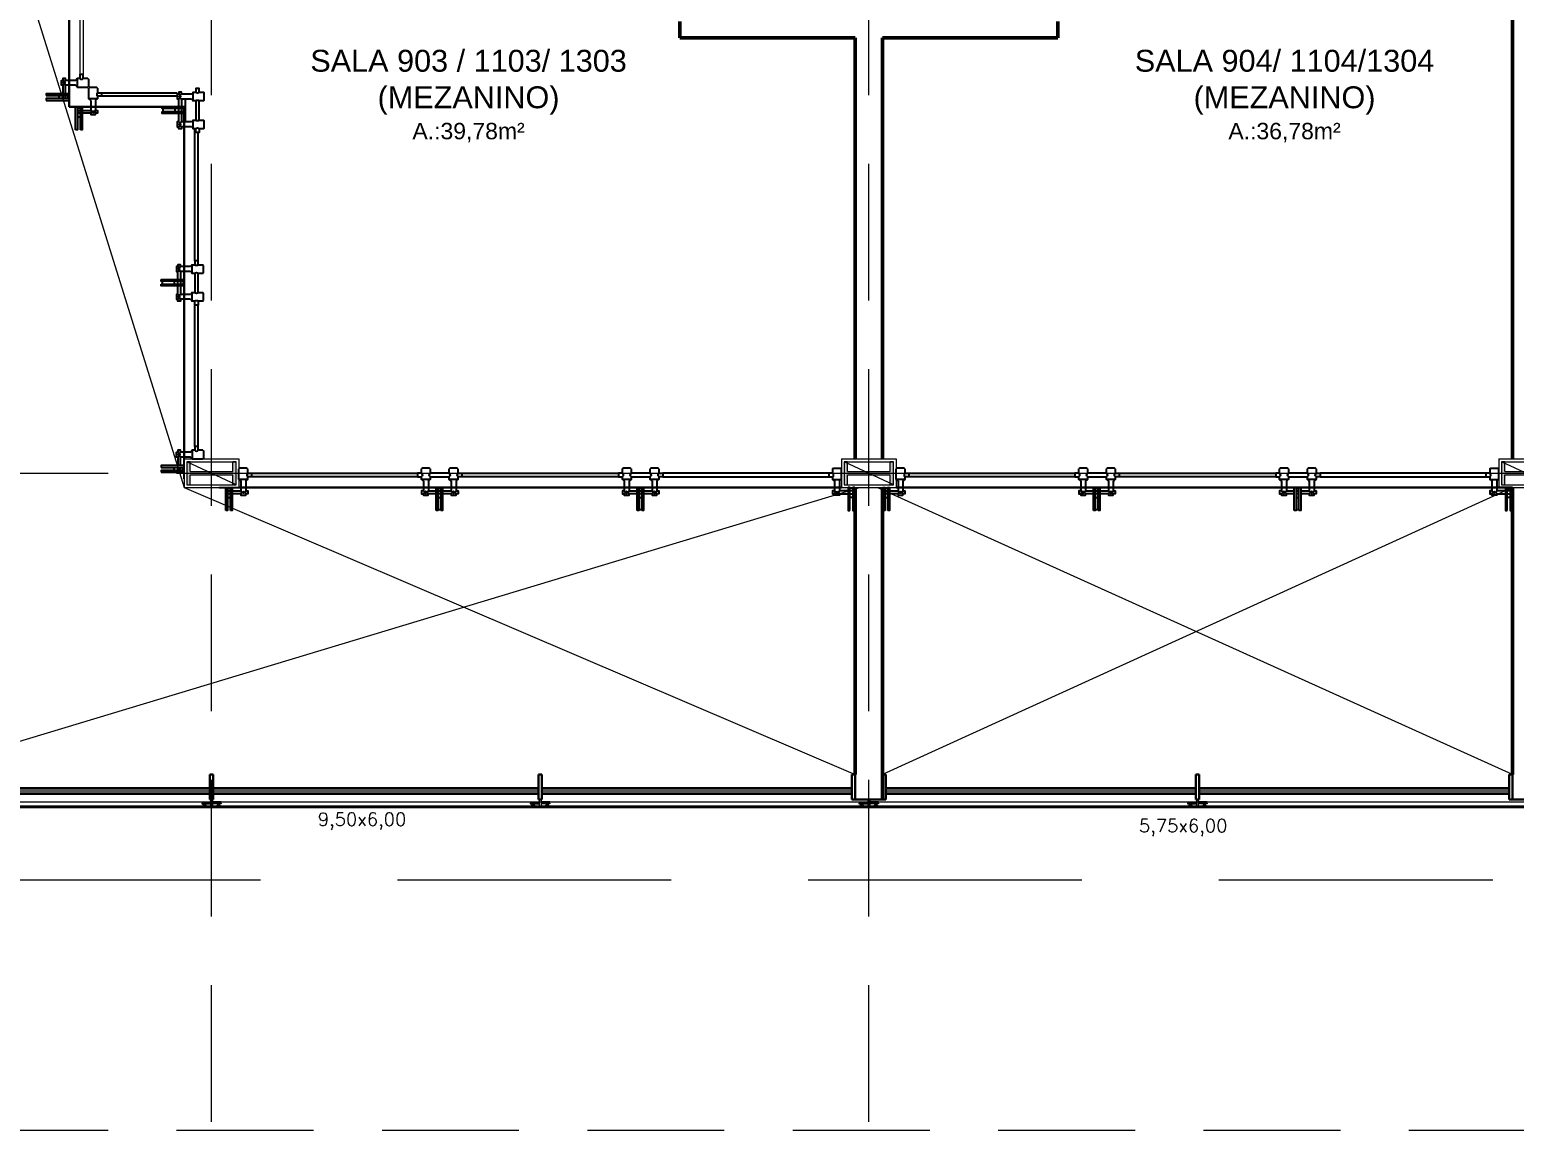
# Model space of a CAD drawing. Header units: millimetres. Extents: x 705 to 840, y 133 to 501.
# Drawn here: x 727.53 to 741.08, y 371.57 to 381.62 of the extents above; entities that cross this region are included whole.
import ezdxf

# ---------------------------------------------------------------- set-up
doc = ezdxf.new("R2010")
doc.units = ezdxf.units.MM
doc.header["$LTSCALE"] = 10
for name, pattern in [('ACAD_ISO03W100', [30, 12, -18]), ('BORDERX2', [3.5, 1, -0.5, 1, -0.5, 0, -0.5]), ('DASHED2', [0.375, 0.25, -0.125])]:
    doc.linetypes.add(name, pattern=pattern)
for name, color, linetype, lineweight in [('CINZA', 252, 'Continuous', 13), ('cinza 03', 252, 'Continuous', 13), ('COTA', 90, 'Continuous', 9), ('HACHT', 90, 'Continuous', 9), ('linha estutura', 252, 'Continuous', 13), ('PAREDES 2', 50, 'Continuous', 50), ('Pilares', 16, 'Continuous', 20), ('PN-01', 90, 'Continuous', 13), ('PN-03', 180, 'Continuous', 30), ('recuos', 16, 'Continuous', 20), ('texto', 16, 'Continuous', 20)]:
    doc.layers.add(name, color=color, linetype=linetype, lineweight=lineweight)
for name, color, linetype in [('EJE', 5, 'ACAD_ISO03W100'), ('ESCALERA', 90, 'Continuous'), ('VIDRO', 140, 'Continuous')]:
    doc.layers.add(name, color=color, linetype=linetype)
doc.styles.get("Standard").update_dxf_attribs({"font": 'simplex.shx'})

# ---------------------------------------------------------------- blocks, each defined once
blk = doc.blocks.new('peitoril1')
at = {"layer": 'EJE', "linetype": 'BORDERX2', "ltscale": 0.001}
for points in [[(0.017, -0.032), (-0.01, -0.032)], [(-0.01, -0.058), (0.017, -0.058)]]:
    blk.add_lwpolyline(points, dxfattribs=at)
for centre in [(-0.127, -0.046), (0.128, -0.046)]:
    blk.add_circle(centre, 0.00762, dxfattribs=at)
at = {"layer": 'ESCALERA'}
for p, q in [((-0.087, 0.129), (0.087, 0.129)), ((0.087, 0.098), (-0.087, 0.098))]:
    blk.add_line(p, q, dxfattribs=at)
for points in [[(-0.166, 0.17), (-0.16, 0.176)], [(-0.166, 0.17), (-0.166, 0.129)], [(-0.16, 0.176), (-0.135, 0.176)], [(-0.135, 0.176), (-0.093, 0.176)], [(-0.093, 0.176), (-0.087, 0.17)], [(-0.087, 0.129), (-0.087, 0.17)], [(0.087, 0.17), (0.093, 0.176)], [(0.087, 0.17), (0.087, 0.129)], [(0.093, 0.176), (0.119, 0.176)], [(0.119, 0.176), (0.161, 0.176)], [(0.161, 0.176), (0.167, 0.17)], [(0.167, 0.129), (0.167, 0.17)], [(-0.167, 0.129), (-0.202, 0.129), (-0.202, 0.098), (-0.167, 0.098)], [(-0.166, 0.099), (-0.166, 0.073), (-0.135, 0.073)], [(-0.166, 0.073), (-0.087, 0.073), (-0.087, 0.098)], [(-0.149, 0.059), (-0.149, -0.032)], [(-0.104, 0.059), (-0.104, -0.032)], [(0.104, 0), (-0.104, 0)], [(0.087, 0.073), (0.167, 0.073), (0.167, 0.098)], [(0.087, 0.098), (0.087, 0.073), (0.119, 0.073)], [(0.104, 0.059), (0.104, -0.032)], [(0.149, 0.059), (0.149, -0.032)], [(0.167, 0.129), (0.202, 0.129), (0.202, 0.098), (0.167, 0.098)], [(-0.149, -0.032), (-0.167, -0.032), (-0.167, -0.058), (-0.149, -0.058)], [(-0.104, -0.058), (-0.104, -0.071), (-0.149, -0.071), (-0.149, -0.058)], [(-0.026, -0.032), (-0.104, -0.032)], [(-0.104, -0.058), (-0.026, -0.058)], [(0.017, -0.008), (-0.01, -0.008)], [(0.017, -0.092), (-0.01, -0.092)], [(0.104, -0.032), (0.033, -0.032)], [(0.033, -0.058), (0.105, -0.058)], [(0.149, -0.058), (0.149, -0.071), (0.105, -0.071), (0.105, -0.058)], [(0.149, -0.032), (0.167, -0.032), (0.167, -0.058), (0.149, -0.058)], [(0.017, -0.202), (-0.01, -0.202)]]:
    blk.add_lwpolyline(points, dxfattribs=at)
for points in [[(-0.01, -0.21), (-0.01, 0), (-0.026, 0), (-0.026, -0.21)], [(0.033, -0.21), (0.033, 0), (0.017, 0), (0.017, -0.21)]]:
    blk.add_lwpolyline(points, close=True, dxfattribs=at)
for centre, radius, start, end in [((-0.177, 0.114), 0.0183, 303.7221, 56.3197), ((-0.172, 0.049), 0.0247, 22.7593, 77.2542), ((-0.081, 0.048), 0.0255, 102.7579, 156.0181), ((-0.077, 0.114), 0.0183, 123.6803, 236.2779), ((0.077, 0.114), 0.0183, 303.7221, 56.3197), ((0.082, 0.049), 0.0247, 22.7593, 77.2542), ((0.172, 0.048), 0.0255, 102.7579, 156.0181), ((0.177, 0.114), 0.0183, 123.6803, 236.2779), ((-0.155, -0.045), 0.0142, 296.1431, 64.1119), ((-0.098, -0.045), 0.0142, 115.274, 244.6765), ((0.098, -0.045), 0.0142, 296.1431, 64.1119), ((0.155, -0.045), 0.0142, 115.274, 244.6765)]:
    blk.add_arc(centre, radius, start, end, dxfattribs=at)

msp = doc.modelspace()

# ---------------------------------------------------------------- hatches: boundary and pattern name
at = {"layer": 'Pilares'}
for points in [[(728.966, 377.677), (728.966, 377.467), (728.996, 377.467), (728.996, 377.557), (729.386, 377.557), (729.386, 377.467), (729.416, 377.467), (729.416, 377.677), (729.386, 377.677), (729.386, 377.587), (728.996, 377.587), (728.996, 377.677)], [(734.966, 377.677), (734.966, 377.467), (734.996, 377.467), (734.996, 377.557), (735.386, 377.557), (735.386, 377.467), (735.416, 377.467), (735.416, 377.677), (735.386, 377.677), (735.386, 377.587), (734.996, 377.587), (734.996, 377.677)], [(740.966, 377.677), (740.966, 377.467), (740.996, 377.467), (740.996, 377.557), (741.386, 377.557), (741.386, 377.467), (741.416, 377.467), (741.416, 377.677), (741.386, 377.677), (741.386, 377.587), (740.996, 377.587), (740.996, 377.677)]]:
    msp.add_hatch(color=256, dxfattribs=at).paths.add_polyline_path(points)

# ---------------------------------------------------------------- linework, layer by layer
at = {"layer": 'CINZA'}
for p, q in [((729.176, 374.694), (726.471, 374.694)), ((729.176, 374.679), (726.471, 374.679)), ((729.176, 374.66), (726.471, 374.66)), ((729.176, 374.645), (726.471, 374.645)), ((732.176, 374.694), (729.206, 374.694)), ((732.176, 374.679), (729.206, 374.679)), ((732.176, 374.66), (729.206, 374.66)), ((732.176, 374.645), (729.206, 374.645)), ((735.036, 374.694), (732.206, 374.694)), ((735.036, 374.679), (732.206, 374.679)), ((735.036, 374.66), (732.206, 374.66)), ((735.036, 374.645), (732.206, 374.645)), ((738.176, 374.694), (735.346, 374.694)), ((738.176, 374.679), (735.346, 374.679)), ((738.176, 374.66), (735.346, 374.66)), ((738.176, 374.645), (735.346, 374.645)), ((741.036, 374.694), (738.206, 374.694)), ((741.036, 374.679), (738.206, 374.679)), ((741.036, 374.66), (738.206, 374.66)), ((741.036, 374.645), (738.206, 374.645))]:
    msp.add_line(p, q, dxfattribs=at)
at = {"layer": 'cinza 03'}
for p, q in [((727.989, 381.822), (727.989, 381.212)), ((728.02, 381.84), (728.02, 381.212))]:
    msp.add_line(p, q, dxfattribs=at)
at = {"layer": 'EJE', "linetype": 'BORDERX2', "ltscale": 0.001}
for points in [[(727.833, 381.02), (727.833, 380.992)], [(727.859, 380.992), (727.859, 381.02)], [(727.966, 380.885), (727.994, 380.885)], [(727.994, 380.859), (727.966, 380.859)], [(728.883, 377.625), (728.883, 377.598)], [(728.909, 377.598), (728.909, 377.625)], [(729.337, 377.41), (729.364, 377.41)], [(729.364, 377.384), (729.337, 377.384)], [(735.045, 377.41), (735.018, 377.41)], [(735.018, 377.384), (735.045, 377.384)], [(735.337, 377.41), (735.364, 377.41)], [(735.364, 377.384), (735.337, 377.384)], [(741.045, 377.41), (741.018, 377.41)], [(741.018, 377.384), (741.045, 377.384)]]:
    msp.add_lwpolyline(points, dxfattribs=at)
for centre in [(727.845, 381.137), (728.111, 380.871), (728.895, 377.742), (729.481, 377.396), (734.9, 377.396), (735.481, 377.396), (740.9, 377.396)]:
    msp.add_circle(centre, 0.00762, dxfattribs=at)
at = {"layer": 'ESCALERA'}
for p, q in [((728.186, 381.046), (728.878, 381.046)), ((728.878, 381.015), (728.186, 381.015)), ((729.039, 379.512), (729.039, 380.707)), ((729.07, 379.512), (729.07, 380.681)), ((729.039, 377.817), (729.039, 379.107)), ((729.07, 377.817), (729.07, 379.107)), ((729.556, 377.571), (731.072, 377.571)), ((731.072, 377.54), (729.556, 377.54)), ((731.476, 377.571), (732.905, 377.571)), ((732.905, 377.54), (731.476, 377.54)), ((734.825, 377.571), (733.31, 377.571)), ((733.31, 377.54), (734.825, 377.54)), ((735.556, 377.571), (737.072, 377.571)), ((737.072, 377.54), (735.556, 377.54)), ((737.476, 377.571), (738.905, 377.571)), ((738.905, 377.54), (737.476, 377.54)), ((740.825, 377.571), (739.31, 377.571)), ((739.31, 377.54), (740.825, 377.54))]:
    msp.add_line(p, q, dxfattribs=at)
for points in [[(727.833, 381.114), (727.82, 381.114), (727.82, 381.159), (727.833, 381.159)], [(727.859, 381.159), (727.859, 381.177), (727.833, 381.177), (727.833, 381.159)], [(727.833, 381.114), (727.833, 381.036)], [(727.95, 381.159), (727.859, 381.159)], [(727.95, 381.114), (727.859, 381.114)], [(727.859, 381.036), (727.859, 381.114)], [(727.891, 380.917), (727.891, 381.114)], [(727.964, 381.176), (727.964, 381.096)], [(727.989, 381.176), (727.964, 381.176), (727.964, 381.145)], [(728.02, 381.176), (728.02, 381.212), (727.989, 381.212), (727.989, 381.176)], [(728.061, 381.176), (728.019, 381.176)], [(728.061, 381.176), (728.067, 381.17)], [(728.067, 381.17), (728.067, 381.145)], [(728.067, 381.145), (728.067, 381.103)], [(727.799, 380.992), (727.799, 381.02)], [(727.883, 380.992), (727.883, 381.02)], [(727.964, 381.096), (728.061, 381.096)], [(728.067, 381.103), (728.061, 381.096)], [(728.077, 381.093), (728.07, 381.087)], [(728.07, 380.99), (728.07, 381.087)], [(728.15, 380.99), (728.07, 380.99)], [(728.119, 381.093), (728.077, 381.093)], [(728.088, 380.976), (728.088, 380.885)], [(728.144, 381.093), (728.119, 381.093)], [(728.15, 381.015), (728.15, 380.99), (728.119, 380.99)], [(728.133, 380.976), (728.133, 380.885)], [(728.15, 381.087), (728.144, 381.093)], [(728.15, 381.087), (728.15, 381.045)], [(728.15, 381.046), (728.186, 381.046), (728.186, 381.015), (728.15, 381.015)], [(727.891, 380.917), (728.088, 380.917)], [(727.952, 380.917), (728.088, 380.917)], [(727.966, 380.909), (727.994, 380.909)], [(728.01, 380.885), (728.088, 380.885)], [(728.088, 380.859), (728.01, 380.859)], [(728.088, 380.859), (728.088, 380.846), (728.133, 380.846), (728.133, 380.859)], [(728.133, 380.885), (728.151, 380.885), (728.151, 380.859), (728.133, 380.859)], [(727.966, 380.825), (727.994, 380.825)], [(728.883, 377.72), (728.87, 377.72), (728.87, 377.764), (728.883, 377.764)], [(728.909, 377.764), (728.909, 377.782), (728.883, 377.782), (728.883, 377.764)], [(728.883, 377.72), (728.883, 377.641)], [(729, 377.764), (728.909, 377.764)], [(729, 377.72), (728.909, 377.72)], [(728.909, 377.641), (728.909, 377.72)], [(728.941, 377.584), (728.941, 377.72)], [(728.941, 377.522), (728.941, 377.72)], [(729.014, 377.781), (729.014, 377.702)], [(729.039, 377.781), (729.014, 377.781), (729.014, 377.75)], [(729.07, 377.782), (729.07, 377.817), (729.039, 377.817), (729.039, 377.782)], [(729.111, 377.781), (729.069, 377.781)], [(729.111, 377.781), (729.117, 377.775)], [(729.117, 377.775), (729.117, 377.75)], [(729.117, 377.75), (729.117, 377.708)], [(728.849, 377.598), (728.849, 377.625)], [(728.933, 377.598), (728.933, 377.625)], [(729.014, 377.702), (729.111, 377.702)], [(729.117, 377.708), (729.111, 377.702)], [(729.441, 377.515), (729.441, 377.612)], [(729.489, 377.618), (729.447, 377.618)], [(729.514, 377.618), (729.489, 377.618)], [(729.52, 377.612), (729.514, 377.618)], [(729.52, 377.612), (729.52, 377.57)], [(734.861, 377.612), (734.868, 377.618)], [(734.861, 377.612), (734.861, 377.57)], [(734.868, 377.618), (734.893, 377.618)], [(734.893, 377.618), (734.935, 377.618)], [(734.941, 377.515), (734.941, 377.612)], [(735.441, 377.515), (735.441, 377.612)], [(735.489, 377.618), (735.447, 377.618)], [(735.514, 377.618), (735.489, 377.618)], [(735.52, 377.612), (735.514, 377.618)], [(735.52, 377.612), (735.52, 377.57)], [(740.861, 377.612), (740.868, 377.618)], [(740.861, 377.612), (740.861, 377.57)], [(740.868, 377.618), (740.893, 377.618)], [(740.893, 377.618), (740.935, 377.618)], [(740.941, 377.515), (740.941, 377.612)], [(729.52, 377.515), (729.441, 377.515)], [(729.459, 377.501), (729.459, 377.41)], [(729.52, 377.54), (729.52, 377.515), (729.489, 377.515)], [(729.503, 377.501), (729.503, 377.41)], [(729.521, 377.571), (729.556, 377.571), (729.556, 377.54), (729.521, 377.54)], [(734.861, 377.571), (734.825, 377.571), (734.825, 377.54), (734.861, 377.54)], [(734.861, 377.54), (734.861, 377.515), (734.893, 377.515)], [(734.861, 377.515), (734.941, 377.515)], [(734.879, 377.501), (734.879, 377.41)], [(734.923, 377.501), (734.923, 377.41)], [(735.52, 377.515), (735.441, 377.515)], [(735.459, 377.501), (735.459, 377.41)], [(735.52, 377.54), (735.52, 377.515), (735.489, 377.515)], [(735.503, 377.501), (735.503, 377.41)], [(735.521, 377.571), (735.556, 377.571), (735.556, 377.54), (735.521, 377.54)], [(740.861, 377.571), (740.825, 377.571), (740.825, 377.54), (740.861, 377.54)], [(740.861, 377.54), (740.861, 377.515), (740.893, 377.515)], [(740.861, 377.515), (740.941, 377.515)], [(740.879, 377.501), (740.879, 377.41)], [(740.923, 377.501), (740.923, 377.41)], [(729.261, 377.442), (729.459, 377.442)], [(729.337, 377.434), (729.364, 377.434)], [(729.337, 377.35), (729.364, 377.35)], [(729.38, 377.41), (729.459, 377.41)], [(729.459, 377.384), (729.38, 377.384)], [(729.459, 377.384), (729.459, 377.371), (729.503, 377.371), (729.503, 377.384)], [(729.503, 377.41), (729.521, 377.41), (729.521, 377.384), (729.503, 377.384)], [(734.879, 377.41), (734.861, 377.41), (734.861, 377.384), (734.879, 377.384)], [(734.923, 377.384), (734.923, 377.371), (734.879, 377.371), (734.879, 377.384)], [(735.002, 377.41), (734.923, 377.41)], [(734.923, 377.384), (735.002, 377.384)], [(735.045, 377.434), (735.018, 377.434)], [(735.045, 377.35), (735.018, 377.35)], [(735.337, 377.434), (735.364, 377.434)], [(735.337, 377.35), (735.364, 377.35)], [(735.38, 377.41), (735.459, 377.41)], [(735.459, 377.384), (735.38, 377.384)], [(735.459, 377.384), (735.459, 377.371), (735.503, 377.371), (735.503, 377.384)], [(735.503, 377.41), (735.521, 377.41), (735.521, 377.384), (735.503, 377.384)], [(740.879, 377.41), (740.861, 377.41), (740.861, 377.384), (740.879, 377.384)], [(740.923, 377.384), (740.923, 377.371), (740.879, 377.371), (740.879, 377.384)], [(741.002, 377.41), (740.923, 377.41)], [(740.923, 377.384), (741.002, 377.384)], [(741.045, 377.434), (741.018, 377.434)], [(741.045, 377.35), (741.018, 377.35)]]:
    msp.add_lwpolyline(points, dxfattribs=at)
for points in [[(727.681, 381.02), (727.891, 381.02), (727.891, 381.036), (727.681, 381.036)], [(727.681, 380.976), (727.891, 380.976), (727.891, 380.992), (727.681, 380.992)], [(727.95, 380.707), (727.95, 380.917), (727.966, 380.917), (727.966, 380.707)], [(727.994, 380.707), (727.994, 380.917), (728.01, 380.917), (728.01, 380.707)], [(728.731, 377.625), (728.941, 377.625), (728.941, 377.641), (728.731, 377.641)], [(728.731, 377.582), (728.941, 377.582), (728.941, 377.598), (728.731, 377.598)], [(729.321, 377.232), (729.321, 377.442), (729.337, 377.442), (729.337, 377.232)], [(729.364, 377.232), (729.364, 377.442), (729.38, 377.442), (729.38, 377.232)], [(735.018, 377.232), (735.018, 377.442), (735.002, 377.442), (735.002, 377.232)], [(735.061, 377.232), (735.061, 377.442), (735.045, 377.442), (735.045, 377.232)], [(735.321, 377.232), (735.321, 377.442), (735.337, 377.442), (735.337, 377.232)], [(735.364, 377.232), (735.364, 377.442), (735.38, 377.442), (735.38, 377.232)], [(741.018, 377.232), (741.018, 377.442), (741.002, 377.442), (741.002, 377.232)], [(741.061, 377.232), (741.061, 377.442), (741.045, 377.442), (741.045, 377.232)]]:
    msp.add_lwpolyline(points, close=True, dxfattribs=at)
for centre, radius, start, end in [((727.846, 381.165), 0.0142, 206.1431, 334.1119), ((727.846, 381.108), 0.0142, 25.274, 154.6765), ((727.94, 381.181), 0.0247, 292.7593, 347.2542), ((727.939, 381.091), 0.0255, 12.7579, 66.0181), ((728.004, 381.187), 0.0183, 213.7221, 326.3197), ((728.065, 380.965), 0.0255, 23.9819, 77.2421), ((728.155, 380.966), 0.0247, 102.7458, 157.2407), ((728.161, 381.03), 0.0183, 123.6803, 236.2779), ((728.082, 380.872), 0.0142, 295.3235, 64.726), ((728.139, 380.872), 0.0142, 115.8881, 243.8569), ((728.896, 377.77), 0.0142, 206.1431, 334.1119), ((728.896, 377.713), 0.0142, 25.274, 154.6765), ((728.99, 377.787), 0.0247, 292.7593, 347.2542), ((728.989, 377.696), 0.0255, 12.7579, 66.0181), ((729.054, 377.792), 0.0183, 213.7221, 326.3197), ((729.435, 377.49), 0.0255, 23.9819, 77.2421), ((729.526, 377.491), 0.0247, 102.7458, 157.2407), ((729.531, 377.555), 0.0183, 123.6803, 236.2779), ((734.851, 377.555), 0.0183, 303.7221, 56.3197), ((734.856, 377.491), 0.0247, 22.7593, 77.2542), ((734.947, 377.49), 0.0255, 102.7579, 156.0181), ((735.435, 377.49), 0.0255, 23.9819, 77.2421), ((735.526, 377.491), 0.0247, 102.7458, 157.2407), ((735.531, 377.555), 0.0183, 123.6803, 236.2779), ((740.851, 377.555), 0.0183, 303.7221, 56.3197), ((740.856, 377.491), 0.0247, 22.7593, 77.2542), ((740.947, 377.49), 0.0255, 102.7579, 156.0181), ((729.452, 377.397), 0.0142, 295.3235, 64.726), ((729.509, 377.397), 0.0142, 115.8881, 243.8569), ((734.872, 377.397), 0.0142, 296.1431, 64.1119), ((734.929, 377.397), 0.0142, 115.274, 244.6765), ((735.452, 377.397), 0.0142, 295.3235, 64.726), ((735.509, 377.397), 0.0142, 115.8881, 243.8569), ((740.872, 377.397), 0.0142, 296.1431, 64.1119), ((740.929, 377.397), 0.0142, 115.274, 244.6765)]:
    msp.add_arc(centre, radius, start, end, dxfattribs=at)
at = {"layer": 'HACHT'}
for p, q in [((729.176, 374.699), (726.471, 374.699)), ((729.176, 374.639), (726.471, 374.639)), ((732.176, 374.699), (729.206, 374.699)), ((732.176, 374.639), (729.206, 374.639)), ((735.036, 374.699), (732.206, 374.699)), ((735.036, 374.639), (732.206, 374.639)), ((738.176, 374.699), (735.346, 374.699)), ((738.176, 374.639), (735.346, 374.639)), ((741.036, 374.699), (738.206, 374.699)), ((741.036, 374.639), (738.206, 374.639)), ((729.199, 374.533), (729.182, 374.533)), ((732.199, 374.533), (732.182, 374.533)), ((735.199, 374.533), (735.182, 374.533)), ((735.182, 374.533), (735.199, 374.533)), ((735.199, 374.533), (735.182, 374.533)), ((735.182, 374.533), (735.199, 374.533)), ((738.199, 374.533), (738.182, 374.533))]:
    msp.add_line(p, q, dxfattribs=at)
at = {"layer": 'linha estutura', "linetype": 'DASHED2', "ltscale": 0.5}
for p, q in [((729.191, 371.648), (729.191, 400.801)), ((735.191, 371.648), (735.191, 400.801)), ((723.247, 377.572), (770.918, 377.572)), ((723.247, 371.572), (770.918, 371.572))]:
    msp.add_line(p, q, dxfattribs=at)
at = {"layer": 'PAREDES 2'}
for p, q in [((741.066, 385.447), (741.066, 377.702)), ((733.466, 381.697), (733.466, 381.547)), ((736.916, 381.697), (736.916, 381.547)), ((735.066, 381.547), (733.466, 381.547)), ((735.066, 381.547), (735.066, 377.702)), ((735.316, 381.547), (735.316, 377.702)), ((735.316, 381.547), (736.916, 381.547)), ((735.066, 377.442), (735.066, 374.822)), ((735.316, 377.442), (735.316, 374.594)), ((741.066, 377.442), (741.066, 374.822))]:
    msp.add_line(p, q, dxfattribs=at)
at = {"layer": 'Pilares'}
for p, q in [((728.941, 377.702), (728.941, 377.442)), ((728.941, 377.702), (729.441, 377.702)), ((728.966, 377.677), (729.416, 377.677)), ((729.416, 377.467), (728.966, 377.677)), ((729.441, 377.702), (729.441, 377.442)), ((734.941, 377.702), (734.941, 377.442)), ((734.941, 377.702), (735.441, 377.702)), ((734.966, 377.677), (735.416, 377.677)), ((735.416, 377.467), (734.966, 377.677)), ((735.441, 377.702), (735.441, 377.442)), ((740.941, 377.702), (740.941, 377.442)), ((740.941, 377.702), (741.441, 377.702)), ((740.966, 377.677), (741.416, 377.677)), ((741.416, 377.467), (740.966, 377.677)), ((728.966, 377.467), (729.416, 377.467)), ((734.966, 377.467), (735.416, 377.467)), ((740.966, 377.467), (741.416, 377.467)), ((728.941, 377.442), (729.441, 377.442)), ((734.941, 377.442), (735.441, 377.442)), ((740.941, 377.442), (741.441, 377.442))]:
    msp.add_line(p, q, dxfattribs=at)
at = {"layer": 'Pilares', "linetype": 'Continuous'}
for p, q in [((728.996, 377.587), (728.996, 377.677)), ((728.996, 377.587), (729.386, 377.587)), ((729.386, 377.587), (729.386, 377.677)), ((734.996, 377.587), (734.996, 377.677)), ((734.996, 377.587), (735.386, 377.587)), ((735.386, 377.587), (735.386, 377.677)), ((740.996, 377.587), (740.996, 377.677)), ((740.996, 377.587), (741.386, 377.587)), ((728.996, 377.467), (728.996, 377.557)), ((728.996, 377.557), (729.386, 377.557)), ((729.386, 377.467), (729.386, 377.557)), ((734.996, 377.467), (734.996, 377.557)), ((734.996, 377.557), (735.386, 377.557)), ((735.386, 377.467), (735.386, 377.557)), ((740.996, 377.467), (740.996, 377.557)), ((740.996, 377.557), (741.386, 377.557))]:
    msp.add_line(p, q, dxfattribs=at)
for points in [[(728.996, 377.677), (728.966, 377.677), (728.966, 377.467), (728.996, 377.467)], [(729.386, 377.467), (729.416, 377.467), (729.416, 377.677), (729.386, 377.677)], [(734.996, 377.677), (734.966, 377.677), (734.966, 377.467), (734.996, 377.467)], [(735.386, 377.467), (735.416, 377.467), (735.416, 377.677), (735.386, 377.677)], [(740.996, 377.677), (740.966, 377.677), (740.966, 377.467), (740.996, 377.467)]]:
    msp.add_lwpolyline(points, dxfattribs=at)
at = {"layer": 'PN-01'}
for p, q in [((726.441, 385.447), (728.941, 377.442)), ((735.116, 377.442), (726.441, 374.822)), ((728.941, 377.442), (735.066, 374.822)), ((741.066, 374.822), (735.266, 377.442)), ((741.066, 377.442), (735.316, 374.822)), ((726.191, 374.57), (729.191, 374.57)), ((729.101, 374.564), (729.101, 374.57)), ((729.101, 374.57), (729.182, 374.57)), ((729.101, 374.564), (729.111, 374.564)), ((729.101, 374.558), (729.101, 374.552)), ((729.101, 374.558), (729.182, 374.558)), ((729.101, 374.552), (729.182, 374.552)), ((729.111, 374.564), (729.144, 374.564)), ((729.119, 374.543), (729.112, 374.539)), ((729.112, 374.539), (729.112, 374.533)), ((729.113, 374.558), (729.113, 374.552)), ((729.119, 374.564), (729.115, 374.558)), ((729.116, 374.56), (729.139, 374.56)), ((729.117, 374.561), (729.138, 374.561)), ((729.118, 374.562), (729.137, 374.562)), ((729.119, 374.552), (729.119, 374.543)), ((729.124, 374.529), (729.121, 374.523)), ((729.125, 374.528), (729.122, 374.523)), ((729.124, 374.533), (729.124, 374.529)), ((729.125, 374.533), (729.125, 374.528)), ((729.126, 374.558), (729.126, 374.524)), ((729.126, 374.558), (729.126, 374.523)), ((729.128, 374.558), (729.128, 374.518)), ((729.129, 374.558), (729.129, 374.523)), ((729.131, 374.533), (729.131, 374.528)), ((729.131, 374.528), (729.133, 374.523)), ((729.132, 374.533), (729.132, 374.529)), ((729.132, 374.529), (729.134, 374.523)), ((729.136, 374.564), (729.14, 374.558)), ((729.136, 374.552), (729.136, 374.543)), ((729.136, 374.543), (729.143, 374.539)), ((729.143, 374.558), (729.143, 374.552)), ((729.143, 374.539), (729.143, 374.533)), ((729.144, 374.564), (729.182, 374.564)), ((729.157, 374.564), (729.157, 374.57)), ((729.157, 374.558), (729.157, 374.552)), ((729.182, 374.594), (729.182, 374.533)), ((729.191, 374.57), (753.316, 374.57)), ((729.199, 374.594), (729.199, 374.533)), ((729.28, 374.57), (729.199, 374.57)), ((729.237, 374.564), (729.199, 374.564)), ((729.28, 374.558), (729.199, 374.558)), ((729.28, 374.552), (729.199, 374.552)), ((729.225, 374.564), (729.225, 374.57)), ((729.225, 374.558), (729.225, 374.552)), ((729.271, 374.564), (729.237, 374.564)), ((729.239, 374.558), (729.239, 374.552)), ((729.246, 374.543), (729.239, 374.539)), ((729.239, 374.539), (729.239, 374.533)), ((729.246, 374.564), (729.242, 374.558)), ((729.265, 374.56), (729.243, 374.56)), ((729.264, 374.562), (729.244, 374.562)), ((729.265, 374.561), (729.244, 374.561)), ((729.246, 374.552), (729.246, 374.543)), ((729.25, 374.529), (729.247, 374.523)), ((729.251, 374.528), (729.249, 374.523)), ((729.25, 374.533), (729.25, 374.529)), ((729.251, 374.533), (729.251, 374.528)), ((729.253, 374.558), (729.253, 374.523)), ((729.254, 374.558), (729.254, 374.518)), ((729.255, 374.558), (729.255, 374.524)), ((729.255, 374.558), (729.255, 374.523)), ((729.257, 374.533), (729.257, 374.528)), ((729.257, 374.528), (729.259, 374.523)), ((729.258, 374.533), (729.258, 374.529)), ((729.258, 374.529), (729.261, 374.523)), ((729.263, 374.564), (729.267, 374.558)), ((729.263, 374.552), (729.263, 374.543)), ((729.263, 374.543), (729.27, 374.539)), ((729.269, 374.558), (729.269, 374.552)), ((729.27, 374.539), (729.27, 374.533)), ((729.28, 374.564), (729.271, 374.564)), ((729.28, 374.564), (729.28, 374.57)), ((729.28, 374.558), (729.28, 374.552)), ((732.101, 374.564), (732.101, 374.57)), ((732.101, 374.57), (732.182, 374.57)), ((732.101, 374.564), (732.111, 374.564)), ((732.101, 374.558), (732.101, 374.552)), ((732.101, 374.558), (732.182, 374.558)), ((732.101, 374.552), (732.182, 374.552)), ((732.111, 374.564), (732.144, 374.564)), ((732.119, 374.543), (732.112, 374.539)), ((732.112, 374.539), (732.112, 374.533)), ((732.113, 374.558), (732.113, 374.552)), ((732.119, 374.564), (732.115, 374.558)), ((732.116, 374.56), (732.139, 374.56)), ((732.117, 374.561), (732.138, 374.561)), ((732.118, 374.562), (732.137, 374.562)), ((732.119, 374.552), (732.119, 374.543)), ((732.124, 374.529), (732.121, 374.523)), ((732.125, 374.528), (732.122, 374.523)), ((732.124, 374.533), (732.124, 374.529)), ((732.125, 374.533), (732.125, 374.528)), ((732.126, 374.558), (732.126, 374.524)), ((732.126, 374.558), (732.126, 374.523)), ((732.128, 374.558), (732.128, 374.518)), ((732.129, 374.558), (732.129, 374.523)), ((732.131, 374.533), (732.131, 374.528)), ((732.131, 374.528), (732.133, 374.523)), ((732.132, 374.533), (732.132, 374.529)), ((732.132, 374.529), (732.134, 374.523)), ((732.136, 374.564), (732.14, 374.558)), ((732.136, 374.552), (732.136, 374.543)), ((732.136, 374.543), (732.143, 374.539)), ((732.143, 374.558), (732.143, 374.552)), ((732.143, 374.539), (732.143, 374.533)), ((732.144, 374.564), (732.182, 374.564)), ((732.157, 374.564), (732.157, 374.57)), ((732.157, 374.558), (732.157, 374.552)), ((732.182, 374.594), (732.182, 374.533)), ((732.199, 374.594), (732.199, 374.533)), ((732.28, 374.57), (732.199, 374.57)), ((732.237, 374.564), (732.199, 374.564)), ((732.28, 374.558), (732.199, 374.558)), ((732.28, 374.552), (732.199, 374.552)), ((732.225, 374.564), (732.225, 374.57)), ((732.225, 374.558), (732.225, 374.552)), ((732.271, 374.564), (732.237, 374.564)), ((732.239, 374.558), (732.239, 374.552)), ((732.246, 374.543), (732.239, 374.539)), ((732.239, 374.539), (732.239, 374.533)), ((732.246, 374.564), (732.242, 374.558)), ((732.265, 374.56), (732.243, 374.56)), ((732.264, 374.562), (732.244, 374.562)), ((732.265, 374.561), (732.244, 374.561)), ((732.246, 374.552), (732.246, 374.543)), ((732.25, 374.529), (732.247, 374.523)), ((732.251, 374.528), (732.249, 374.523)), ((732.25, 374.533), (732.25, 374.529)), ((732.251, 374.533), (732.251, 374.528)), ((732.253, 374.558), (732.253, 374.523)), ((732.254, 374.558), (732.254, 374.518)), ((732.255, 374.558), (732.255, 374.524)), ((732.255, 374.558), (732.255, 374.523)), ((732.257, 374.533), (732.257, 374.528)), ((732.257, 374.528), (732.259, 374.523)), ((732.258, 374.533), (732.258, 374.529)), ((732.258, 374.529), (732.261, 374.523)), ((732.263, 374.564), (732.267, 374.558)), ((732.263, 374.552), (732.263, 374.543)), ((732.263, 374.543), (732.27, 374.539)), ((732.269, 374.558), (732.269, 374.552)), ((732.27, 374.539), (732.27, 374.533)), ((732.28, 374.564), (732.271, 374.564)), ((732.28, 374.564), (732.28, 374.57)), ((732.28, 374.558), (732.28, 374.552)), ((735.101, 374.57), (735.182, 374.57)), ((735.101, 374.564), (735.101, 374.57)), ((735.101, 374.57), (735.182, 374.57)), ((735.101, 374.564), (735.101, 374.57)), ((735.101, 374.564), (735.111, 374.564)), ((735.101, 374.564), (735.111, 374.564)), ((735.101, 374.558), (735.182, 374.558)), ((735.101, 374.558), (735.101, 374.552)), ((735.101, 374.558), (735.182, 374.558)), ((735.101, 374.558), (735.101, 374.552)), ((735.101, 374.552), (735.182, 374.552)), ((735.101, 374.552), (735.182, 374.552)), ((735.111, 374.564), (735.144, 374.564)), ((735.111, 374.564), (735.144, 374.564)), ((735.119, 374.543), (735.112, 374.539)), ((735.119, 374.543), (735.112, 374.539)), ((735.112, 374.539), (735.112, 374.533)), ((735.112, 374.539), (735.112, 374.533)), ((735.113, 374.558), (735.113, 374.552)), ((735.113, 374.558), (735.113, 374.552)), ((735.119, 374.564), (735.115, 374.558)), ((735.119, 374.564), (735.115, 374.558)), ((735.116, 374.56), (735.139, 374.56)), ((735.116, 374.56), (735.139, 374.56)), ((735.117, 374.561), (735.138, 374.561)), ((735.117, 374.561), (735.138, 374.561)), ((735.118, 374.562), (735.137, 374.562)), ((735.118, 374.562), (735.137, 374.562)), ((735.119, 374.552), (735.119, 374.543)), ((735.119, 374.552), (735.119, 374.543)), ((735.124, 374.529), (735.121, 374.523)), ((735.124, 374.529), (735.121, 374.523)), ((735.125, 374.528), (735.122, 374.523)), ((735.125, 374.528), (735.122, 374.523)), ((735.124, 374.533), (735.124, 374.529)), ((735.124, 374.533), (735.124, 374.529)), ((735.125, 374.533), (735.125, 374.528)), ((735.125, 374.533), (735.125, 374.528)), ((735.126, 374.558), (735.126, 374.524)), ((735.126, 374.558), (735.126, 374.523)), ((735.126, 374.558), (735.126, 374.524)), ((735.126, 374.558), (735.126, 374.523)), ((735.128, 374.558), (735.128, 374.518)), ((735.128, 374.558), (735.128, 374.518)), ((735.129, 374.558), (735.129, 374.523)), ((735.129, 374.558), (735.129, 374.523)), ((735.131, 374.533), (735.131, 374.528)), ((735.131, 374.533), (735.131, 374.528)), ((735.131, 374.528), (735.133, 374.523)), ((735.131, 374.528), (735.133, 374.523)), ((735.132, 374.533), (735.132, 374.529)), ((735.132, 374.533), (735.132, 374.529)), ((735.132, 374.529), (735.134, 374.523)), ((735.132, 374.529), (735.134, 374.523)), ((735.136, 374.564), (735.14, 374.558)), ((735.136, 374.564), (735.14, 374.558)), ((735.136, 374.552), (735.136, 374.543)), ((735.136, 374.552), (735.136, 374.543)), ((735.136, 374.543), (735.143, 374.539)), ((735.136, 374.543), (735.143, 374.539)), ((735.143, 374.558), (735.143, 374.552)), ((735.143, 374.558), (735.143, 374.552)), ((735.143, 374.539), (735.143, 374.533)), ((735.143, 374.539), (735.143, 374.533)), ((735.144, 374.564), (735.182, 374.564)), ((735.144, 374.564), (735.182, 374.564)), ((735.157, 374.564), (735.157, 374.57)), ((735.157, 374.564), (735.157, 374.57)), ((735.157, 374.558), (735.157, 374.552)), ((735.157, 374.558), (735.157, 374.552)), ((735.182, 374.594), (735.182, 374.533)), ((735.182, 374.594), (735.182, 374.533)), ((735.182, 374.594), (735.182, 374.533)), ((735.199, 374.594), (735.199, 374.533)), ((735.28, 374.57), (735.199, 374.57)), ((735.28, 374.57), (735.199, 374.57)), ((735.237, 374.564), (735.199, 374.564)), ((735.237, 374.564), (735.199, 374.564)), ((735.28, 374.558), (735.199, 374.558)), ((735.28, 374.558), (735.199, 374.558)), ((735.28, 374.552), (735.199, 374.552)), ((735.28, 374.552), (735.199, 374.552)), ((735.225, 374.564), (735.225, 374.57)), ((735.225, 374.564), (735.225, 374.57)), ((735.225, 374.558), (735.225, 374.552)), ((735.225, 374.558), (735.225, 374.552)), ((735.271, 374.564), (735.237, 374.564)), ((735.271, 374.564), (735.237, 374.564)), ((735.239, 374.558), (735.239, 374.552)), ((735.239, 374.558), (735.239, 374.552)), ((735.246, 374.543), (735.239, 374.539)), ((735.246, 374.543), (735.239, 374.539)), ((735.239, 374.539), (735.239, 374.533)), ((735.239, 374.539), (735.239, 374.533)), ((735.246, 374.564), (735.242, 374.558)), ((735.246, 374.564), (735.242, 374.558)), ((735.265, 374.56), (735.243, 374.56)), ((735.265, 374.56), (735.243, 374.56)), ((735.264, 374.562), (735.244, 374.562)), ((735.264, 374.562), (735.244, 374.562)), ((735.265, 374.561), (735.244, 374.561)), ((735.265, 374.561), (735.244, 374.561)), ((735.246, 374.552), (735.246, 374.543)), ((735.246, 374.552), (735.246, 374.543)), ((735.25, 374.529), (735.247, 374.523)), ((735.25, 374.529), (735.247, 374.523)), ((735.251, 374.528), (735.249, 374.523)), ((735.251, 374.528), (735.249, 374.523)), ((735.25, 374.533), (735.25, 374.529)), ((735.25, 374.533), (735.25, 374.529)), ((735.251, 374.533), (735.251, 374.528)), ((735.251, 374.533), (735.251, 374.528)), ((735.253, 374.558), (735.253, 374.523)), ((735.253, 374.558), (735.253, 374.523)), ((735.254, 374.558), (735.254, 374.518)), ((735.254, 374.558), (735.254, 374.518)), ((735.255, 374.558), (735.255, 374.524)), ((735.255, 374.558), (735.255, 374.523)), ((735.255, 374.558), (735.255, 374.524)), ((735.255, 374.558), (735.255, 374.523)), ((735.257, 374.533), (735.257, 374.528)), ((735.257, 374.533), (735.257, 374.528)), ((735.257, 374.528), (735.259, 374.523)), ((735.257, 374.528), (735.259, 374.523)), ((735.258, 374.533), (735.258, 374.529)), ((735.258, 374.533), (735.258, 374.529)), ((735.258, 374.529), (735.261, 374.523)), ((735.258, 374.529), (735.261, 374.523)), ((735.263, 374.564), (735.267, 374.558)), ((735.263, 374.564), (735.267, 374.558)), ((735.263, 374.552), (735.263, 374.543)), ((735.263, 374.552), (735.263, 374.543)), ((735.263, 374.543), (735.27, 374.539)), ((735.263, 374.543), (735.27, 374.539)), ((735.269, 374.558), (735.269, 374.552)), ((735.269, 374.558), (735.269, 374.552)), ((735.27, 374.539), (735.27, 374.533)), ((735.27, 374.539), (735.27, 374.533)), ((735.28, 374.564), (735.271, 374.564)), ((735.28, 374.564), (735.271, 374.564)), ((735.28, 374.564), (735.28, 374.57)), ((735.28, 374.564), (735.28, 374.57)), ((735.28, 374.558), (735.28, 374.552)), ((735.28, 374.558), (735.28, 374.552)), ((738.101, 374.564), (738.101, 374.57)), ((738.101, 374.57), (738.182, 374.57)), ((738.101, 374.564), (738.111, 374.564)), ((738.101, 374.558), (738.101, 374.552)), ((738.101, 374.558), (738.182, 374.558)), ((738.101, 374.552), (738.182, 374.552)), ((738.111, 374.564), (738.144, 374.564)), ((738.119, 374.543), (738.112, 374.539)), ((738.112, 374.539), (738.112, 374.533)), ((738.113, 374.558), (738.113, 374.552)), ((738.119, 374.564), (738.115, 374.558)), ((738.116, 374.56), (738.139, 374.56)), ((738.117, 374.561), (738.138, 374.561)), ((738.118, 374.562), (738.137, 374.562)), ((738.119, 374.552), (738.119, 374.543)), ((738.124, 374.529), (738.121, 374.523)), ((738.125, 374.528), (738.122, 374.523)), ((738.124, 374.533), (738.124, 374.529)), ((738.125, 374.533), (738.125, 374.528)), ((738.126, 374.558), (738.126, 374.524)), ((738.126, 374.558), (738.126, 374.523)), ((738.128, 374.558), (738.128, 374.518)), ((738.129, 374.558), (738.129, 374.523)), ((738.131, 374.533), (738.131, 374.528)), ((738.131, 374.528), (738.133, 374.523)), ((738.132, 374.533), (738.132, 374.529)), ((738.132, 374.529), (738.134, 374.523)), ((738.136, 374.564), (738.14, 374.558)), ((738.136, 374.552), (738.136, 374.543)), ((738.136, 374.543), (738.143, 374.539)), ((738.143, 374.558), (738.143, 374.552)), ((738.143, 374.539), (738.143, 374.533)), ((738.144, 374.564), (738.182, 374.564)), ((738.157, 374.564), (738.157, 374.57)), ((738.157, 374.558), (738.157, 374.552)), ((738.182, 374.594), (738.182, 374.533)), ((738.199, 374.594), (738.199, 374.533)), ((738.28, 374.57), (738.199, 374.57)), ((738.237, 374.564), (738.199, 374.564)), ((738.28, 374.558), (738.199, 374.558)), ((738.28, 374.552), (738.199, 374.552)), ((738.225, 374.564), (738.225, 374.57)), ((738.225, 374.558), (738.225, 374.552)), ((738.271, 374.564), (738.237, 374.564)), ((738.239, 374.558), (738.239, 374.552)), ((738.246, 374.543), (738.239, 374.539)), ((738.239, 374.539), (738.239, 374.533)), ((738.246, 374.564), (738.242, 374.558)), ((738.265, 374.56), (738.243, 374.56)), ((738.264, 374.562), (738.244, 374.562)), ((738.265, 374.561), (738.244, 374.561)), ((738.246, 374.552), (738.246, 374.543)), ((738.25, 374.529), (738.247, 374.523)), ((738.251, 374.528), (738.249, 374.523)), ((738.25, 374.533), (738.25, 374.529)), ((738.251, 374.533), (738.251, 374.528)), ((738.253, 374.558), (738.253, 374.523)), ((738.254, 374.558), (738.254, 374.518)), ((738.255, 374.558), (738.255, 374.524)), ((738.255, 374.558), (738.255, 374.523)), ((738.257, 374.533), (738.257, 374.528)), ((738.257, 374.528), (738.259, 374.523)), ((738.258, 374.533), (738.258, 374.529)), ((738.258, 374.529), (738.261, 374.523)), ((738.263, 374.564), (738.267, 374.558)), ((738.263, 374.552), (738.263, 374.543)), ((738.263, 374.543), (738.27, 374.539)), ((738.269, 374.558), (738.269, 374.552)), ((738.27, 374.539), (738.27, 374.533)), ((738.28, 374.564), (738.271, 374.564)), ((738.28, 374.564), (738.28, 374.57)), ((738.28, 374.558), (738.28, 374.552))]:
    msp.add_line(p, q, dxfattribs=at)
at = {"layer": 'PN-03', "ltscale": 0.1}
for p, q in [((727.891, 382.117), (727.891, 380.917)), ((728.941, 380.917), (727.891, 380.917)), ((728.941, 377.702), (728.941, 380.917)), ((729.441, 377.442), (734.941, 377.442)), ((735.441, 377.442), (741.066, 377.442))]:
    msp.add_line(p, q, dxfattribs=at)
at = {"layer": 'PN-03'}
for p, q in [((729.206, 374.822), (729.176, 374.822)), ((729.176, 374.822), (729.176, 374.594)), ((729.206, 374.822), (729.206, 374.594)), ((732.206, 374.822), (732.176, 374.822)), ((732.176, 374.822), (732.176, 374.594)), ((732.206, 374.822), (732.206, 374.594)), ((735.036, 374.822), (735.066, 374.822)), ((735.036, 374.822), (735.036, 374.594)), ((735.066, 374.822), (735.066, 374.594)), ((735.346, 374.822), (735.316, 374.822)), ((735.316, 374.822), (735.316, 374.594)), ((735.346, 374.822), (735.346, 374.594)), ((738.206, 374.822), (738.176, 374.822)), ((738.176, 374.822), (738.176, 374.594)), ((738.206, 374.822), (738.206, 374.594)), ((741.036, 374.822), (741.066, 374.822)), ((741.036, 374.822), (741.036, 374.594)), ((741.066, 374.822), (741.066, 374.594)), ((729.206, 374.594), (729.176, 374.594)), ((732.206, 374.594), (732.176, 374.594)), ((735.036, 374.594), (735.066, 374.594)), ((735.066, 374.594), (735.191, 374.594)), ((735.316, 374.594), (735.191, 374.594)), ((735.346, 374.594), (735.316, 374.594)), ((738.206, 374.594), (738.176, 374.594)), ((741.036, 374.594), (741.066, 374.594)), ((741.066, 374.594), (741.191, 374.594))]:
    msp.add_line(p, q, dxfattribs=at)
at = {"layer": 'recuos', "linetype": 'DASHED2'}
msp.add_line((712.137, 373.86), (784.918, 373.86), dxfattribs=at)
at = {"layer": 'VIDRO'}
for p, q in [((726.142, 374.523), (729.191, 374.523)), ((726.152, 374.533), (729.191, 374.533)), ((729.191, 374.533), (753.355, 374.533)), ((729.191, 374.523), (753.365, 374.523))]:
    msp.add_line(p, q, dxfattribs=at)

# ---------------------------------------------------------------- block references
at = {"layer": 'ESCALERA', "xscale": -1, "rotation": 270}
for p in [(728.949, 380.884), (728.941, 379.309)]:
    msp.add_blockref('peitoril1', p, dxfattribs=at)
at = {"layer": 'ESCALERA', "xscale": -1}
for p in [(731.274, 377.442), (733.108, 377.442), (737.274, 377.442), (739.108, 377.442)]:
    msp.add_blockref('peitoril1', p, dxfattribs=at)

# ---------------------------------------------------------------- texts
at = {"layer": 'COTA', "char_height": 0.2, "attachment_point": 2}
for s, insert, width in [('{\\fArial|b0|i0|c0|p34;SALA 903 / 1103/ 1303 (MEZANINO)\\P\\H0.75x;A.:39,78m²}', (731.537, 381.438), 3.1451), ('{\\fArial|b0|i0|c0|p34;SALA 904/ 1104/1304  (MEZANINO)\\P\\H0.75x;A.:36,78m²}', (738.986, 381.438), 2.812)]:
    msp.add_mtext(s, dxfattribs=dict(at, insert=insert, width=width))
at = {"layer": 'texto'}
for s, p in [('9,50x6,00', (730.161, 374.352)), ('5,75x6,00', (737.657, 374.294))]:
    msp.add_text(s, height=0.12, dxfattribs=at).set_placement(p)

doc.saveas('drawing.dxf')
